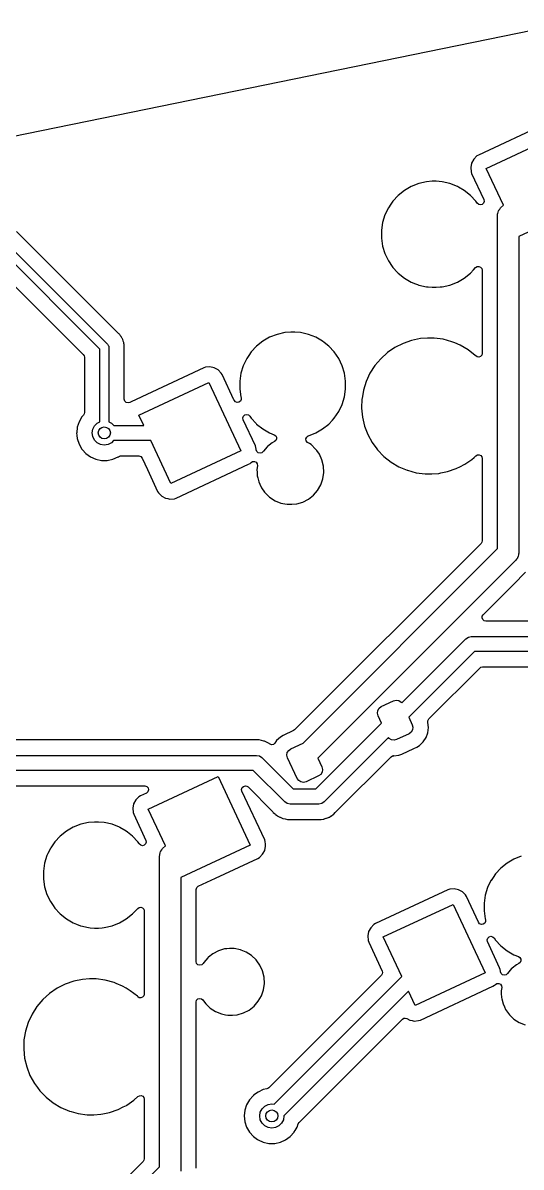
# Model space of a CAD drawing. Extents: x 15 to 269, y -160 to -43.
# Drawn here: x 204.07 to 220.54, y -81.28 to -43.45 of the extents above; entities that cross this region are included whole.
import ezdxf

# ---------------------------------------------------------------- set-up
doc = ezdxf.new("R2010")
doc.units = 0
doc.layers.add('BLACK', color=7, linetype='CONTINUOUS')

msp = doc.modelspace()

# ---------------------------------------------------------------- linework, layer by layer
at = {"layer": 'BLACK', "linetype": 'CONTINUOUS'}
for p, q in [((202.914, -47.3775), (222.1, -43.4547)), ((221.524, -46.7047), (219.125, -47.8235)), ((219.384, -48.2638), (221.695, -47.1861)), ((218.97, -47.9592), (218.901, -48.0881)), ((219.073, -47.855), (218.97, -47.9592)), ((219.125, -47.8235), (219.073, -47.855)), ((218.901, -48.0881), (218.871, -48.2312)), ((218.871, -48.2312), (218.883, -48.3769)), ((218.883, -48.3769), (218.902, -48.4346)), ((219.951, -49.4797), (219.384, -48.2638)), ((217.152, -48.7652), (216.907, -48.8611)), ((217.407, -48.7068), (217.152, -48.7652)), ((217.603, -48.6921), (217.407, -48.7068)), ((217.734, -48.6921), (217.603, -48.6921)), ((217.603, -48.6921), (217.603, -48.6921)), ((217.931, -48.7068), (217.734, -48.6921)), ((217.734, -48.6921), (217.734, -48.6921)), ((218.186, -48.7652), (217.931, -48.7068)), ((218.431, -48.8611), (218.186, -48.7652)), ((218.902, -48.4346), (219.304, -49.2962)), ((216.475, -49.1558), (216.297, -49.3481)), ((216.68, -48.9922), (216.475, -49.1558)), ((216.907, -48.8611), (216.68, -48.9922)), ((218.472, -48.8851), (218.431, -48.8611)), ((218.431, -48.8611), (218.431, -48.8611)), ((218.431, -48.8611), (218.431, -48.8611)), ((218.658, -48.9922), (218.472, -48.8851)), ((218.863, -49.1558), (218.658, -48.9922)), ((218.658, -48.9922), (218.658, -48.9922)), ((219.041, -49.3481), (218.863, -49.1558)), ((218.863, -49.1558), (218.863, -49.1558)), ((218.863, -49.1558), (218.863, -49.1558)), ((216.23, -49.4462), (216.149, -49.5649)), ((216.297, -49.3481), (216.23, -49.4462)), ((219.089, -49.4185), (219.041, -49.3481)), ((219.135, -49.4588), (219.089, -49.4185)), ((219.194, -49.4726), (219.135, -49.4588)), ((219.253, -49.4564), (219.194, -49.4726)), ((219.297, -49.4141), (219.253, -49.4564)), ((219.316, -49.3561), (219.297, -49.4141)), ((219.304, -49.2962), (219.316, -49.3561)), ((219.861, -49.5697), (219.951, -49.4797)), ((222.751, -49.4519), (220.458, -50.5212)), ((216.035, -49.8013), (215.958, -50.052)), ((216.149, -49.5649), (216.035, -49.8013)), ((219.758, -49.8172), (219.761, -49.7812)), ((219.758, -60.8356), (219.758, -49.8172)), ((219.761, -49.7739), (219.762, -49.7698)), ((219.761, -49.7812), (219.761, -49.7739)), ((219.762, -49.7698), (219.763, -49.7596)), ((219.763, -49.7596), (219.779, -49.7119)), ((219.779, -49.7119), (219.794, -49.6635)), ((219.794, -49.6635), (219.798, -49.6576)), ((219.798, -49.6576), (219.8, -49.6507)), ((219.8, -49.6507), (219.831, -49.6108)), ((219.831, -49.6108), (219.861, -49.5697)), ((215.958, -50.052), (215.918, -50.3114)), ((203.436, -50.6487), (206.866, -54.0784)), ((207.2, -53.6927), (203.857, -50.3502)), ((215.918, -50.3114), (215.918, -50.5738)), ((215.918, -50.5738), (215.958, -50.8332)), ((220.458, -50.5212), (220.458, -60.9805)), ((206.61, -54.2465), (203.268, -50.9047)), ((215.958, -50.8332), (216.035, -51.084)), ((216.035, -51.084), (216.149, -51.3203)), ((216.149, -51.3203), (216.279, -51.5118)), ((216.279, -51.5118), (216.297, -51.5371)), ((216.297, -51.5371), (216.453, -51.7056)), ((216.453, -51.7056), (216.475, -51.7294)), ((216.475, -51.7294), (216.68, -51.893)), ((218.658, -51.893), (218.863, -51.7294)), ((218.863, -51.7294), (218.968, -51.6167)), ((218.968, -51.6167), (219.035, -51.5442)), ((219.035, -51.5442), (219.084, -51.5118)), ((219.084, -51.5118), (219.142, -51.5057)), ((219.142, -51.5057), (219.197, -51.5272)), ((219.197, -51.5272), (219.236, -51.5714)), ((219.236, -51.5714), (219.25, -51.6286)), ((219.25, -51.6286), (219.25, -54.3799)), ((203.78, -52.1361), (206.065, -54.4209)), ((216.68, -51.893), (216.907, -52.0242)), ((216.907, -52.0242), (217.047, -52.0789)), ((217.047, -52.0789), (217.112, -52.1045)), ((217.112, -52.1045), (217.152, -52.12)), ((217.152, -52.12), (217.407, -52.1784)), ((217.407, -52.1784), (217.463, -52.1826)), ((217.463, -52.1826), (217.603, -52.1931)), ((217.603, -52.1931), (217.603, -52.1931)), ((217.603, -52.1931), (217.734, -52.1931)), ((217.734, -52.1931), (217.857, -52.1839)), ((217.734, -52.1931), (217.734, -52.1931)), ((217.857, -52.1839), (217.931, -52.1784)), ((217.931, -52.1784), (218.186, -52.12)), ((218.186, -52.12), (218.431, -52.0242)), ((218.431, -52.0242), (218.658, -51.893)), ((207.208, -53.7006), (207.2, -53.6927)), ((207.244, -53.7301), (207.208, -53.7006)), ((212.726, -53.6925), (212.47, -53.7509)), ((212.922, -53.6778), (212.726, -53.6925)), ((213.053, -53.6778), (212.922, -53.6778)), ((212.922, -53.6778), (212.922, -53.6778)), ((213.249, -53.6925), (213.053, -53.6778)), ((213.053, -53.6778), (213.053, -53.6778)), ((213.505, -53.7509), (213.249, -53.6925)), ((206.866, -54.0784), (206.876, -54.0955)), ((207.257, -53.7475), (207.244, -53.7301)), ((207.269, -53.7623), (207.257, -53.7475)), ((207.284, -53.7776), (207.269, -53.7623)), ((207.308, -53.8175), (207.284, -53.7776)), ((207.314, -53.8272), (207.308, -53.8175)), ((207.342, -53.8647), (207.314, -53.8272)), ((207.35, -53.8848), (207.342, -53.8647)), ((207.358, -53.9022), (207.35, -53.8848)), ((207.369, -53.9208), (207.358, -53.9022)), ((207.382, -53.9653), (207.369, -53.9208)), ((207.369, -53.9208), (207.369, -53.9208)), ((207.369, -53.9208), (207.369, -53.9208)), ((207.386, -53.9763), (207.382, -53.9653)), ((207.403, -54.0194), (207.386, -53.9763)), ((207.406, -54.0408), (207.403, -54.0194)), ((207.41, -54.0598), (207.406, -54.0408)), ((207.416, -54.0806), (207.41, -54.0598)), ((207.417, -54.1268), (207.416, -54.0806)), ((211.998, -53.9779), (211.793, -54.1415)), ((212.226, -53.8467), (211.998, -53.9779)), ((212.47, -53.7509), (212.226, -53.8467)), ((213.749, -53.8467), (213.505, -53.7509)), ((213.976, -53.9779), (213.749, -53.8467)), ((214.024, -54.0158), (213.976, -53.9779)), ((214.181, -54.1415), (214.024, -54.0158)), ((216.636, -54.0492), (216.367, -54.1847)), ((216.92, -53.9506), (216.636, -54.0492)), ((217.214, -53.8908), (216.92, -53.9506)), ((217.439, -53.8757), (217.214, -53.8908)), ((217.664, -53.8757), (217.439, -53.8757)), ((217.439, -53.8757), (217.439, -53.8757)), ((217.962, -53.9158), (217.664, -53.8757)), ((218.252, -53.9952), (217.962, -53.9158)), ((217.962, -53.9158), (217.962, -53.9158)), ((217.962, -53.9158), (217.962, -53.9158)), ((218.347, -54.0357), (218.252, -53.9952)), ((218.528, -54.1125), (218.347, -54.0357)), ((206.065, -54.4209), (206.092, -54.4611)), ((206.092, -54.4611), (206.101, -54.5085)), ((206.61, -56.643), (206.61, -54.2465)), ((206.876, -54.0955), (206.89, -54.1094)), ((206.89, -54.1094), (206.895, -54.1285)), ((206.895, -54.1285), (206.905, -54.1456)), ((206.905, -54.1456), (206.905, -54.1653)), ((206.905, -54.1653), (206.91, -54.1844)), ((206.91, -54.1844), (206.91, -56.643)), ((207.418, -54.1385), (207.417, -54.1268)), ((207.418, -54.143), (207.418, -54.1385)), ((207.418, -54.1721), (207.418, -54.143)), ((207.419, -54.176), (207.418, -54.1721)), ((207.418, -54.2708), (207.421, -54.2494)), ((207.418, -55.8963), (207.418, -54.2708)), ((207.421, -54.2421), (207.419, -54.176)), ((207.421, -54.2494), (207.421, -54.2421)), ((211.534, -54.4518), (211.471, -54.545)), ((211.615, -54.3338), (211.534, -54.4518)), ((211.793, -54.1415), (211.615, -54.3338)), ((214.36, -54.3338), (214.181, -54.1415)), ((214.181, -54.1415), (214.181, -54.1415)), ((214.181, -54.1415), (214.181, -54.1415)), ((214.508, -54.5506), (214.36, -54.3338)), ((214.36, -54.3338), (214.36, -54.3338)), ((214.36, -54.3338), (214.36, -54.3338)), ((216.12, -54.3548), (215.897, -54.5563)), ((216.367, -54.1847), (216.12, -54.3548)), ((218.658, -54.189), (218.528, -54.1125)), ((218.787, -54.2656), (218.658, -54.189)), ((219.023, -54.4518), (218.787, -54.2656)), ((219.037, -54.4661), (219.023, -54.4518)), ((219.023, -54.4518), (219.023, -54.4518)), ((219.023, -54.4518), (219.023, -54.4518)), ((219.086, -54.4973), (219.037, -54.4661)), ((219.236, -54.4366), (219.198, -54.4807)), ((219.25, -54.3799), (219.236, -54.4366)), ((206.101, -54.5085), (206.101, -56.336)), ((210.103, -54.8403), (210.045, -54.86)), ((210.249, -54.8287), (210.103, -54.8403)), ((210.392, -54.8586), (210.249, -54.8287)), ((211.353, -54.787), (211.276, -55.0377)), ((211.467, -54.5506), (211.353, -54.787)), ((211.471, -54.545), (211.467, -54.5506)), ((214.621, -54.787), (214.508, -54.5506)), ((214.699, -55.0377), (214.621, -54.787)), ((215.703, -54.7858), (215.541, -55.0391)), ((215.897, -54.5563), (215.703, -54.7858)), ((219.144, -54.5026), (219.086, -54.4973)), ((219.198, -54.4807), (219.144, -54.5026)), ((210.045, -54.86), (207.646, -55.9787)), ((210.521, -54.9277), (210.392, -54.8586)), ((210.392, -54.8586), (210.392, -54.8586)), ((210.392, -54.8586), (210.392, -54.8586)), ((210.625, -55.0303), (210.521, -54.9277)), ((210.656, -55.0824), (210.625, -55.0303)), ((211.045, -55.9159), (210.656, -55.0824)), ((211.276, -55.0377), (211.237, -55.2971)), ((214.738, -55.2971), (214.699, -55.0377)), ((215.541, -55.0391), (215.415, -55.3117)), ((207.905, -56.419), (210.216, -55.3414)), ((210.216, -55.3414), (211.272, -57.6071)), ((211.237, -55.2971), (211.237, -55.5595)), ((211.237, -55.5595), (211.276, -55.8189)), ((214.699, -55.8189), (214.738, -55.5595)), ((214.738, -55.5595), (214.738, -55.2971)), ((215.326, -55.5987), (215.28, -55.8698)), ((215.415, -55.3117), (215.326, -55.5987)), ((207.435, -55.9589), (207.418, -55.8963)), ((207.482, -56.0043), (207.435, -55.9589)), ((207.646, -55.9787), (207.607, -56.0025)), ((211.053, -55.9325), (211.045, -55.9159)), ((211.092, -55.98), (211.053, -55.9325)), ((211.149, -56.003), (211.092, -55.98)), ((211.26, -55.9602), (211.21, -55.9958)), ((211.287, -55.9049), (211.26, -55.9602)), ((211.276, -55.8189), (211.284, -55.8436)), ((211.284, -55.8436), (211.287, -55.9049)), ((214.621, -56.0696), (214.699, -55.8189)), ((215.276, -55.895), (215.266, -56.1772)), ((215.28, -55.8698), (215.276, -55.895)), ((206.101, -56.336), (206.093, -56.3804)), ((207.544, -56.0203), (207.482, -56.0043)), ((207.607, -56.0025), (207.544, -56.0203)), ((211.21, -55.9958), (211.149, -56.003)), ((214.36, -56.5228), (214.508, -56.306)), ((214.508, -56.306), (214.621, -56.0696)), ((215.266, -56.1772), (215.266, -56.1953)), ((215.266, -56.1953), (215.296, -56.4943)), ((205.925, -56.6384), (205.866, -56.8201)), ((206.021, -56.4731), (205.925, -56.6384)), ((206.07, -56.419), (206.021, -56.4731)), ((206.093, -56.3804), (206.07, -56.419)), ((206.436, -56.7749), (206.525, -56.6864)), ((206.525, -56.6864), (206.61, -56.643)), ((206.91, -56.643), (206.995, -56.6864)), ((206.995, -56.6864), (207.072, -56.7631)), ((208.065, -56.7631), (207.905, -56.419)), ((211.341, -56.5148), (211.359, -56.4568)), ((211.352, -56.5747), (211.341, -56.5148)), ((211.754, -57.4363), (211.352, -56.5747)), ((211.359, -56.4568), (211.403, -56.4145)), ((211.403, -56.4145), (211.462, -56.3983)), ((211.462, -56.3983), (211.521, -56.4121)), ((211.521, -56.4121), (211.567, -56.4524)), ((211.567, -56.4524), (211.615, -56.5228)), ((211.615, -56.5228), (211.781, -56.7013)), ((211.781, -56.7013), (211.793, -56.7151)), ((211.793, -56.7151), (211.998, -56.8787)), ((213.976, -56.8787), (214.181, -56.7151)), ((214.181, -56.7151), (214.299, -56.5879)), ((214.299, -56.5879), (214.36, -56.5228)), ((214.36, -56.5228), (214.36, -56.5228)), ((214.36, -56.5228), (214.36, -56.5228)), ((215.296, -56.4943), (215.365, -56.7866)), ((205.847, -57.0098), (205.846, -57.01)), ((205.846, -57.01), (205.856, -57.0999)), ((205.866, -56.8201), (205.847, -57.0098)), ((205.856, -57.0999), (205.866, -57.1999)), ((206.36, -57.01), (206.38, -56.8864)), ((206.38, -57.1336), (206.36, -57.01)), ((206.38, -56.8864), (206.436, -56.7749)), ((207.072, -56.7631), (208.065, -56.7631)), ((211.998, -56.8787), (212.226, -57.0098)), ((212.226, -57.0098), (212.379, -57.07)), ((212.379, -57.07), (212.425, -57.1019)), ((212.425, -57.1019), (212.453, -57.1511)), ((213.45, -57.1466), (213.504, -57.106)), ((213.504, -57.106), (213.505, -57.1057)), ((213.505, -57.1057), (213.749, -57.0098)), ((213.505, -57.1057), (213.505, -57.1057)), ((213.749, -57.0098), (213.976, -56.8787)), ((215.365, -56.7866), (215.473, -57.067)), ((215.473, -57.067), (215.618, -57.3305)), ((205.866, -57.1999), (205.925, -57.3816)), ((205.925, -57.3816), (206.021, -57.5469)), ((206.436, -57.2451), (206.38, -57.1336)), ((206.525, -57.3336), (206.436, -57.2451)), ((206.636, -57.3904), (206.525, -57.3336)), ((206.76, -57.41), (206.636, -57.3904)), ((206.884, -57.3904), (206.76, -57.41)), ((206.995, -57.3336), (206.884, -57.3904)), ((207.066, -57.2631), (206.995, -57.3336)), ((208.298, -57.2631), (207.066, -57.2631)), ((208.961, -58.6848), (208.298, -57.2631)), ((211.774, -57.494), (211.754, -57.4363)), ((211.778, -57.5438), (211.774, -57.494)), ((212.146, -57.4663), (212.021, -57.6111)), ((212.16, -57.4555), (212.146, -57.4663)), ((212.312, -57.3363), (212.16, -57.4555)), ((212.39, -57.2956), (212.312, -57.3363)), ((212.433, -57.2591), (212.39, -57.2956)), ((212.456, -57.2074), (212.433, -57.2591)), ((212.453, -57.1511), (212.456, -57.2074)), ((213.426, -57.2092), (213.45, -57.1466)), ((213.438, -57.2754), (213.426, -57.2092)), ((213.482, -57.3257), (213.438, -57.2754)), ((213.541, -57.3637), (213.482, -57.3257)), ((213.594, -57.3973), (213.541, -57.3637)), ((213.746, -57.5425), (213.594, -57.3973)), ((215.618, -57.3305), (215.771, -57.5383)), ((206.021, -57.5469), (206.039, -57.5671)), ((206.039, -57.5671), (206.149, -57.6889)), ((206.149, -57.6889), (206.302, -57.8005)), ((206.302, -57.8005), (206.303, -57.8011)), ((206.303, -57.8011), (206.478, -57.8788)), ((207.042, -57.8788), (207.217, -57.8011)), ((207.217, -57.8011), (207.218, -57.8005)), ((207.218, -57.8005), (207.225, -57.7953)), ((207.225, -57.7953), (207.259, -57.7777)), ((207.259, -57.7777), (207.298, -57.7716)), ((207.298, -57.7716), (207.896, -57.7716)), ((207.896, -57.7716), (207.962, -57.791)), ((207.962, -57.791), (208.008, -57.8432)), ((208.008, -57.8432), (208.185, -58.2235)), ((211.272, -57.6071), (208.961, -58.6848)), ((211.78, -57.5695), (211.778, -57.5438)), ((211.8, -57.6283), (211.78, -57.5695)), ((211.846, -57.6698), (211.8, -57.6283)), ((211.907, -57.6836), (211.846, -57.6698)), ((211.967, -57.666), (211.907, -57.6836)), ((211.999, -57.633), (211.967, -57.666)), ((212.001, -57.6342), (211.999, -57.633)), ((212.021, -57.6111), (212.001, -57.6342)), ((213.784, -57.5964), (213.746, -57.5425)), ((213.868, -57.7138), (213.784, -57.5964)), ((213.955, -57.9052), (213.868, -57.7138)), ((213.868, -57.7138), (213.868, -57.7138)), ((213.868, -57.7138), (213.868, -57.7138)), ((215.771, -57.5383), (215.796, -57.5724)), ((215.796, -57.5724), (216.005, -57.7884)), ((216.005, -57.7884), (216.241, -57.9746)), ((218.908, -57.8855), (218.982, -57.8182)), ((218.982, -57.8182), (219.042, -57.7637)), ((219.042, -57.7637), (219.092, -57.7363)), ((219.092, -57.7363), (219.149, -57.7339)), ((219.149, -57.7339), (219.201, -57.7569)), ((219.201, -57.7569), (219.237, -57.8005)), ((219.237, -57.8005), (219.25, -57.8557)), ((219.25, -57.8557), (219.25, -60.5736)), ((206.478, -57.8788), (206.665, -57.9185)), ((206.665, -57.9185), (206.665, -57.9185)), ((206.665, -57.9185), (206.855, -57.9185)), ((206.855, -57.9185), (207.042, -57.8788)), ((206.855, -57.9185), (206.855, -57.9185)), ((207.042, -57.8788), (207.042, -57.8788)), ((207.042, -57.8788), (207.042, -57.8788)), ((208.185, -58.2235), (208.521, -58.9438)), ((209.132, -59.1662), (211.531, -58.0474)), ((211.531, -58.0474), (211.584, -58.0159)), ((211.584, -58.0159), (211.611, -57.9881)), ((211.611, -57.9881), (211.664, -57.9564)), ((211.664, -57.9564), (211.725, -57.9538)), ((211.725, -57.9538), (211.78, -57.9811)), ((211.78, -57.9811), (211.815, -58.0316)), ((211.822, -58.0928), (211.805, -58.2144)), ((211.805, -58.2144), (211.805, -58.2144)), ((211.805, -58.2144), (211.81, -58.3197)), ((211.815, -58.0316), (211.822, -58.0928)), ((214.005, -58.1096), (213.955, -57.9052)), ((214.015, -58.3197), (214.005, -58.1096)), ((216.241, -57.9746), (216.499, -58.1278)), ((216.499, -58.1278), (216.776, -58.2451)), ((216.776, -58.2451), (216.776, -58.2451)), ((216.776, -58.2451), (216.776, -58.2451)), ((216.776, -58.2451), (216.781, -58.2465)), ((216.781, -58.2465), (217.066, -58.3245)), ((218.108, -58.2896), (218.392, -58.1911)), ((218.392, -58.1911), (218.532, -58.1205)), ((218.532, -58.1205), (218.66, -58.0555)), ((218.66, -58.0555), (218.682, -58.0408)), ((218.682, -58.0408), (218.908, -57.8855)), ((211.81, -58.3197), (211.815, -58.4245)), ((211.815, -58.4245), (211.83, -58.4894)), ((211.83, -58.4894), (211.864, -58.6289)), ((211.864, -58.6289), (211.899, -58.7056)), ((213.916, -58.7266), (213.985, -58.5279)), ((213.985, -58.5279), (214.015, -58.3197)), ((217.066, -58.3245), (217.364, -58.3645)), ((217.364, -58.3645), (217.589, -58.3645)), ((217.589, -58.3645), (217.814, -58.3495)), ((217.589, -58.3645), (217.589, -58.3645)), ((217.814, -58.3495), (217.887, -58.3345)), ((217.887, -58.3345), (218.108, -58.2896)), ((208.521, -58.9438), (208.553, -58.9959)), ((208.553, -58.9959), (208.657, -59.0985)), ((211.899, -58.7056), (211.952, -58.8202)), ((211.952, -58.8202), (212.056, -58.9662)), ((212.056, -58.9662), (212.074, -58.9916)), ((212.074, -58.9916), (212.226, -59.1367)), ((213.673, -59.0678), (213.811, -58.9088)), ((213.811, -58.9088), (213.916, -58.7266)), ((208.657, -59.0985), (208.786, -59.1676)), ((208.786, -59.1676), (208.857, -59.1825)), ((208.857, -59.1825), (208.929, -59.1975)), ((208.929, -59.1975), (209.075, -59.1859)), ((208.929, -59.1975), (208.929, -59.1975)), ((208.929, -59.1975), (208.929, -59.1975)), ((209.075, -59.1859), (209.132, -59.1662)), ((212.226, -59.1367), (212.226, -59.1367)), ((212.226, -59.1367), (212.226, -59.1367)), ((212.226, -59.1367), (212.403, -59.2504)), ((212.403, -59.2504), (212.403, -59.2504)), ((212.403, -59.2504), (212.598, -59.3286)), ((212.598, -59.3286), (212.727, -59.3534)), ((212.727, -59.3534), (212.805, -59.3684)), ((212.805, -59.3684), (212.805, -59.3684)), ((212.805, -59.3684), (212.962, -59.3684)), ((212.962, -59.3684), (213.119, -59.3534)), ((212.962, -59.3684), (212.962, -59.3684)), ((213.119, -59.3534), (213.321, -59.2942)), ((213.321, -59.2942), (213.508, -59.1978)), ((213.508, -59.1978), (213.673, -59.0678)), ((219.213, -60.6613), (213.048, -66.8266)), ((213.329, -67.265), (219.758, -60.8356)), ((219.24, -60.621), (219.213, -60.6613)), ((219.25, -60.5736), (219.24, -60.621)), ((220.356, -61.228), (213.817, -67.7667)), ((220.385, -61.187), (220.356, -61.228)), ((220.416, -61.1471), (220.385, -61.187)), ((220.418, -61.1402), (220.416, -61.1471)), ((220.423, -61.1343), (220.418, -61.1402)), ((220.437, -61.0859), (220.423, -61.1343)), ((220.453, -61.0382), (220.437, -61.0859)), ((220.454, -61.028), (220.453, -61.0382)), ((220.455, -61.0238), (220.454, -61.028)), ((220.458, -60.9805), (220.455, -61.0166)), ((220.455, -61.0166), (220.455, -61.0238)), ((220.283, -62.02), (220.687, -61.6158)), ((219.604, -62.6989), (220.283, -62.02)), ((219.283, -63.0197), (219.604, -62.6989)), ((219.248, -63.1267), (219.253, -63.069)), ((219.271, -63.1802), (219.248, -63.1267)), ((219.253, -63.069), (219.283, -63.0197)), ((219.315, -63.2178), (219.271, -63.1802)), ((219.371, -63.2313), (219.315, -63.2178)), ((230.467, -63.2313), (219.371, -63.2313)), ((216.593, -65.9349), (218.714, -63.8131)), ((218.714, -63.8131), (218.796, -63.7589)), ((218.714, -63.8131), (218.714, -63.8131)), ((218.796, -63.7589), (218.891, -63.7398)), ((218.891, -63.7398), (230.48, -63.7398)), ((218.995, -64.2398), (216.825, -66.4094)), ((230.376, -64.2398), (218.995, -64.2398)), ((217.489, -66.465), (219.169, -64.7847)), ((219.169, -64.7847), (219.209, -64.7578)), ((219.209, -64.7578), (219.257, -64.7483)), ((219.257, -64.7483), (227.346, -64.7483)), ((215.787, -66.272), (215.8, -66.1852)), ((215.8, -66.1852), (215.846, -66.1102)), ((215.846, -66.1102), (215.917, -66.0583)), ((215.917, -66.0583), (216.324, -65.8681)), ((216.324, -65.8681), (216.41, -65.8472)), ((216.41, -65.8472), (216.497, -65.8606)), ((216.497, -65.8606), (216.572, -65.9061)), ((216.572, -65.9061), (216.593, -65.9349)), ((215.808, -66.3573), (215.787, -66.272)), ((215.923, -66.6044), (215.808, -66.3573)), ((216.825, -66.4094), (216.94, -66.6566)), ((217.454, -66.5679), (217.458, -66.5674)), ((217.455, -66.5814), (217.454, -66.5679)), ((217.456, -66.525), (217.489, -66.465)), ((217.458, -66.5674), (217.456, -66.525)), ((213.013, -66.8513), (212.667, -67.0127)), ((213.048, -66.8266), (213.013, -66.8513)), ((213.748, -68.78), (215.923, -66.6044)), ((216.902, -66.9037), (216.832, -66.9556)), ((216.948, -66.8287), (216.902, -66.9037)), ((216.94, -66.6566), (216.961, -66.7419)), ((216.961, -66.7419), (216.948, -66.8287)), ((217.396, -67.0832), (217.455, -66.922)), ((217.475, -66.7517), (217.455, -66.5814)), ((217.455, -66.5814), (217.455, -66.5814)), ((217.455, -66.922), (217.475, -66.7517)), ((211.777, -67.1614), (198.924, -67.1614)), ((211.781, -67.1613), (211.777, -67.1614)), ((211.856, -67.1591), (211.781, -67.1613)), ((211.858, -67.1591), (211.856, -67.1591)), ((211.877, -67.1611), (211.858, -67.1591)), ((211.952, -67.1789), (211.877, -67.1611)), ((211.956, -67.1797), (211.952, -67.1789)), ((212.031, -67.1952), (211.956, -67.1797)), ((212.05, -67.2018), (212.031, -67.1952)), ((212.119, -67.2363), (212.05, -67.2018)), ((212.122, -67.2379), (212.119, -67.2363)), ((212.192, -67.2704), (212.122, -67.2379)), ((212.209, -67.2811), (212.192, -67.2704)), ((212.21, -67.2819), (212.209, -67.2811)), ((212.219, -67.2897), (212.21, -67.2819)), ((212.21, -67.2819), (212.21, -67.2819)), ((212.282, -67.3175), (212.219, -67.2897)), ((212.35, -67.3076), (212.282, -67.3175)), ((212.402, -67.2628), (212.35, -67.3076)), ((212.455, -67.1821), (212.402, -67.2628)), ((212.58, -67.0644), (212.455, -67.1821)), ((212.667, -67.0127), (212.58, -67.0644)), ((212.926, -67.4529), (213.329, -67.265)), ((216.156, -67.079), (214.028, -69.2068)), ((216.177, -67.1078), (216.156, -67.079)), ((216.252, -67.1533), (216.177, -67.1078)), ((216.339, -67.1667), (216.252, -67.1533)), ((216.424, -67.1458), (216.339, -67.1667)), ((216.832, -66.9556), (216.424, -67.1458)), ((217.178, -67.3441), (217.302, -67.2264)), ((217.302, -67.2264), (217.396, -67.0832)), ((198.86, -67.6699), (211.79, -67.6699)), ((211.79, -67.6699), (211.886, -67.6889)), ((211.886, -67.6889), (211.967, -67.7431)), ((212.796, -67.6666), (212.809, -67.5799)), ((212.817, -67.7519), (212.796, -67.6666)), ((212.809, -67.5799), (212.855, -67.5048)), ((212.855, -67.5048), (212.926, -67.4529)), ((216.237, -67.7171), (216.284, -67.6876)), ((216.284, -67.6876), (216.315, -67.6842)), ((216.314, -67.6821), (216.329, -67.6804)), ((216.315, -67.6842), (216.314, -67.6821)), ((216.329, -67.6804), (216.499, -67.6605)), ((216.329, -67.6804), (216.329, -67.6804)), ((216.499, -67.6605), (216.594, -67.6273)), ((216.594, -67.6273), (216.997, -67.4394)), ((216.997, -67.4394), (217.091, -67.3958)), ((217.091, -67.3958), (217.093, -67.3944)), ((217.093, -67.3944), (217.178, -67.3441)), ((211.967, -67.7431), (213.004, -68.78)), ((213.134, -68.4316), (212.817, -67.7519)), ((213.817, -67.7667), (213.95, -68.0513)), ((213.95, -68.0513), (213.971, -68.1365)), ((214.396, -69.5573), (216.237, -67.7171)), ((211.686, -68.1699), (198.964, -68.1699)), ((208.213, -69.4476), (210.524, -68.3699)), ((210.524, -68.3699), (211.58, -70.6357)), ((212.723, -69.2068), (211.686, -68.1699)), ((213.186, -68.5024), (213.134, -68.4316)), ((213.841, -68.3503), (213.433, -68.5405)), ((213.912, -68.2984), (213.841, -68.3503)), ((213.957, -68.2233), (213.912, -68.2984)), ((213.971, -68.1365), (213.957, -68.2233)), ((199.226, -68.6784), (208.1, -68.6784)), ((208.1, -68.6784), (208.164, -68.6961)), ((208.164, -68.6961), (208.209, -68.7442)), ((208.224, -68.8089), (208.203, -68.8717)), ((208.209, -68.7442), (208.224, -68.8089)), ((211.3, -68.7943), (211.319, -68.7358)), ((211.311, -68.8548), (211.3, -68.7943)), ((211.319, -68.7358), (211.364, -68.6937)), ((211.364, -68.6937), (211.423, -68.6784)), ((211.423, -68.6784), (211.424, -68.6784)), ((211.424, -68.6784), (211.472, -68.6878)), ((211.472, -68.6878), (211.512, -68.7147)), ((211.512, -68.7147), (212.318, -69.5209)), ((213.004, -68.78), (213.748, -68.78)), ((213.261, -68.548), (213.186, -68.5024)), ((213.348, -68.5613), (213.261, -68.548)), ((213.433, -68.5405), (213.348, -68.5613)), ((207.799, -69.143), (207.73, -69.2719)), ((207.902, -69.0388), (207.799, -69.143)), ((207.954, -69.0073), (207.902, -69.0388)), ((208.056, -68.9594), (207.954, -69.0073)), ((208.152, -68.9148), (208.056, -68.9594)), ((208.203, -68.8717), (208.152, -68.9148)), ((212.062, -70.4648), (211.311, -68.8548)), ((212.804, -69.261), (212.723, -69.2068)), ((212.723, -69.2068), (212.723, -69.2068)), ((214.028, -69.2068), (213.947, -69.261)), ((207.73, -69.2719), (207.7, -69.415)), ((207.7, -69.415), (207.712, -69.5608)), ((207.712, -69.5608), (207.731, -69.6184)), ((208.78, -70.6635), (208.213, -69.4476)), ((212.318, -69.5209), (212.33, -69.5345)), ((212.33, -69.5345), (212.332, -69.5379)), ((212.332, -69.5379), (212.345, -69.5541)), ((212.345, -69.5541), (212.383, -69.5863)), ((212.383, -69.5863), (212.391, -69.5936)), ((212.391, -69.5936), (212.395, -69.5976)), ((212.395, -69.5976), (212.419, -69.617)), ((212.9, -69.28), (212.804, -69.261)), ((213.851, -69.28), (212.9, -69.28)), ((213.947, -69.261), (213.851, -69.28)), ((214.342, -69.615), (214.394, -69.5598)), ((214.394, -69.5598), (214.396, -69.5573)), ((205.981, -69.949), (205.736, -70.0449)), ((206.236, -69.8906), (205.981, -69.949)), ((206.432, -69.8759), (206.236, -69.8906)), ((206.563, -69.8759), (206.432, -69.8759)), ((206.432, -69.8759), (206.432, -69.8759)), ((206.76, -69.8906), (206.563, -69.8759)), ((206.563, -69.8759), (206.563, -69.8759)), ((207.015, -69.949), (206.76, -69.8906)), ((207.26, -70.0449), (207.015, -69.949)), ((207.731, -69.6184), (208.133, -70.48)), ((212.419, -69.617), (212.422, -69.6193)), ((212.422, -69.6193), (212.48, -69.668)), ((212.48, -69.668), (212.48, -69.668)), ((212.48, -69.668), (212.481, -69.6688)), ((212.481, -69.6688), (212.498, -69.6795)), ((212.498, -69.6795), (212.499, -69.68)), ((212.499, -69.68), (212.499, -69.68)), ((212.499, -69.68), (212.561, -69.709)), ((212.561, -69.709), (212.568, -69.712)), ((212.568, -69.712), (212.571, -69.7136)), ((212.571, -69.7136), (212.64, -69.7481)), ((212.64, -69.7481), (212.659, -69.7547)), ((212.659, -69.7547), (212.66, -69.7549)), ((212.66, -69.7549), (212.66, -69.7549)), ((212.66, -69.7549), (212.734, -69.7702)), ((212.734, -69.7702), (212.738, -69.771)), ((212.738, -69.771), (212.811, -69.7885)), ((212.811, -69.7885), (212.811, -69.7885)), ((212.811, -69.7885), (212.812, -69.7888)), ((212.812, -69.7888), (212.832, -69.7908)), ((212.832, -69.7908), (212.833, -69.7908)), ((212.833, -69.7908), (212.908, -69.7886)), ((212.833, -69.7908), (212.833, -69.7908)), ((212.908, -69.7886), (212.909, -69.7886)), ((212.909, -69.7886), (212.913, -69.7885)), ((212.913, -69.7885), (213.787, -69.7885)), ((213.787, -69.7885), (213.805, -69.7898)), ((213.805, -69.7898), (213.808, -69.7903)), ((213.808, -69.7903), (213.829, -69.7933)), ((213.829, -69.7933), (213.879, -69.789)), ((213.879, -69.789), (213.89, -69.7885)), ((213.89, -69.7885), (213.895, -69.7885)), ((213.895, -69.7885), (213.926, -69.7849)), ((213.895, -69.7885), (213.895, -69.7885)), ((213.926, -69.7849), (213.93, -69.7845)), ((213.93, -69.7845), (214.006, -69.7779)), ((214.006, -69.7779), (214.007, -69.7778)), ((214.006, -69.7779), (214.006, -69.7779)), ((214.007, -69.7778), (214.026, -69.7735)), ((214.026, -69.7735), (214.027, -69.7731)), ((214.027, -69.7731), (214.098, -69.7471)), ((214.027, -69.7731), (214.027, -69.7731)), ((214.098, -69.7471), (214.102, -69.746)), ((214.102, -69.746), (214.174, -69.7221)), ((214.174, -69.7221), (214.175, -69.7217)), ((214.174, -69.7221), (214.174, -69.7221)), ((214.175, -69.7217), (214.193, -69.7131)), ((214.193, -69.7131), (214.199, -69.709)), ((214.199, -69.709), (214.257, -69.6708)), ((214.257, -69.6708), (214.26, -69.6688)), ((214.26, -69.6688), (214.268, -69.6642)), ((214.268, -69.6642), (214.325, -69.629)), ((214.325, -69.629), (214.326, -69.6284)), ((214.325, -69.629), (214.325, -69.629)), ((214.326, -69.6284), (214.341, -69.6159)), ((214.341, -69.6159), (214.342, -69.615)), ((214.342, -69.615), (214.342, -69.615)), ((205.304, -70.3396), (205.126, -70.532)), ((205.509, -70.1761), (205.304, -70.3396)), ((205.736, -70.0449), (205.509, -70.1761)), ((207.271, -70.0515), (207.26, -70.0449)), ((207.26, -70.0449), (207.26, -70.0449)), ((207.26, -70.0449), (207.26, -70.0449)), ((207.487, -70.1761), (207.271, -70.0515)), ((207.528, -70.2086), (207.487, -70.1761)), ((207.692, -70.3396), (207.528, -70.2086)), ((207.87, -70.532), (207.692, -70.3396)), ((207.692, -70.3396), (207.692, -70.3396)), ((207.692, -70.3396), (207.692, -70.3396)), ((204.992, -70.7282), (204.978, -70.7487)), ((205.038, -70.66), (204.992, -70.7282)), ((205.126, -70.532), (205.038, -70.66)), ((207.908, -70.5865), (207.87, -70.532)), ((207.87, -70.532), (207.87, -70.532)), ((207.87, -70.532), (207.87, -70.532)), ((207.918, -70.6023), (207.908, -70.5865)), ((207.964, -70.6426), (207.918, -70.6023)), ((208.023, -70.6564), (207.964, -70.6426)), ((208.082, -70.6402), (208.023, -70.6564)), ((208.126, -70.598), (208.082, -70.6402)), ((208.145, -70.5399), (208.126, -70.598)), ((208.133, -70.48), (208.145, -70.5399)), ((208.689, -70.754), (208.78, -70.6635)), ((211.58, -70.6357), (209.287, -71.7052)), ((212.082, -70.5225), (212.062, -70.4648)), ((212.063, -70.8114), (212.093, -70.6683)), ((212.088, -70.6023), (212.082, -70.5225)), ((212.093, -70.6683), (212.088, -70.6023)), ((204.864, -70.9851), (204.787, -71.2358)), ((204.898, -70.9145), (204.864, -70.9851)), ((204.978, -70.7487), (204.898, -70.9145)), ((208.587, -71.0015), (208.59, -70.9654)), ((208.587, -81.2683), (208.587, -71.0015)), ((208.589, -70.9582), (208.591, -70.954)), ((208.59, -70.9654), (208.589, -70.9582)), ((208.591, -70.954), (208.592, -70.9439)), ((208.592, -70.9439), (208.608, -70.8962)), ((208.608, -70.8962), (208.622, -70.8478)), ((208.622, -70.8478), (208.627, -70.8418)), ((208.627, -70.8418), (208.629, -70.8349)), ((208.629, -70.8349), (208.66, -70.7951)), ((208.66, -70.7951), (208.689, -70.754)), ((210.438, -71.7294), (211.839, -71.076)), ((211.839, -71.076), (211.892, -71.0445)), ((211.892, -71.0445), (211.994, -70.9403)), ((211.994, -70.9403), (212.012, -70.9062)), ((212.012, -70.9062), (212.063, -70.8114)), ((220.301, -71.1005), (220.074, -71.2316)), ((220.545, -71.0046), (220.301, -71.1005)), ((204.787, -71.2358), (204.747, -71.4953)), ((219.869, -71.3952), (219.69, -71.5875)), ((220.074, -71.2316), (219.869, -71.3952)), ((204.747, -71.4953), (204.747, -71.7576)), ((204.747, -71.7576), (204.787, -72.0171)), ((209.287, -71.7052), (209.287, -81.4133)), ((209.867, -71.9958), (210.438, -71.7294)), ((219.542, -71.8043), (219.429, -72.0407)), ((219.544, -71.802), (219.542, -71.8043)), ((219.61, -71.7046), (219.544, -71.802)), ((219.69, -71.5875), (219.61, -71.7046)), ((204.787, -72.0171), (204.864, -72.2678)), ((209.795, -72.1082), (209.815, -72.0416)), ((209.795, -74.4862), (209.795, -72.1082)), ((209.815, -72.0416), (209.867, -71.9958)), ((218.12, -72.1137), (215.721, -73.2325)), ((218.178, -72.094), (218.12, -72.1137)), ((218.324, -72.0824), (218.178, -72.094)), ((218.467, -72.1124), (218.324, -72.0824)), ((218.596, -72.1814), (218.467, -72.1124)), ((218.467, -72.1124), (218.467, -72.1124)), ((218.467, -72.1124), (218.467, -72.1124)), ((218.7, -72.284), (218.596, -72.1814)), ((219.429, -72.0407), (219.351, -72.2914)), ((204.864, -72.2678), (204.978, -72.5041)), ((204.978, -72.5041), (205.068, -72.6364)), ((215.98, -73.6728), (218.291, -72.5951)), ((218.291, -72.5951), (219.348, -74.8609)), ((218.732, -72.3361), (218.7, -72.284)), ((219.128, -73.1859), (218.732, -72.3361)), ((219.351, -72.2914), (219.312, -72.5508)), ((219.312, -72.5508), (219.312, -72.8132)), ((205.068, -72.6364), (205.126, -72.7209)), ((205.126, -72.7209), (205.291, -72.8997)), ((205.291, -72.8997), (205.304, -72.9132)), ((205.304, -72.9132), (205.509, -73.0768)), ((207.487, -73.0768), (207.692, -72.9132)), ((207.692, -72.9132), (207.819, -72.7768)), ((207.819, -72.7768), (207.863, -72.7285)), ((207.863, -72.7285), (207.912, -72.6961)), ((207.912, -72.6961), (207.971, -72.69)), ((207.971, -72.69), (208.026, -72.7115)), ((208.026, -72.7115), (208.064, -72.7557)), ((208.064, -72.7557), (208.078, -72.8129)), ((208.078, -72.8129), (208.078, -75.5633)), ((219.312, -72.8132), (219.351, -73.0726)), ((205.509, -73.0768), (205.736, -73.208)), ((205.736, -73.208), (205.845, -73.2508)), ((205.845, -73.2508), (205.97, -73.2998)), ((205.97, -73.2998), (205.981, -73.3039)), ((205.981, -73.3039), (206.236, -73.3622)), ((206.236, -73.3622), (206.292, -73.3664)), ((206.292, -73.3664), (206.432, -73.3769)), ((206.432, -73.3769), (206.432, -73.3769)), ((206.432, -73.3769), (206.563, -73.3769)), ((206.563, -73.3769), (206.686, -73.3678)), ((206.563, -73.3769), (206.563, -73.3769)), ((206.686, -73.3678), (206.76, -73.3622)), ((206.76, -73.3622), (207.015, -73.3039)), ((207.015, -73.3039), (207.26, -73.208)), ((207.26, -73.208), (207.487, -73.0768)), ((215.567, -73.3682), (215.497, -73.4971)), ((215.669, -73.264), (215.567, -73.3682)), ((215.721, -73.2325), (215.669, -73.264)), ((219.128, -73.1863), (219.128, -73.1859)), ((219.167, -73.2338), (219.128, -73.1863)), ((219.224, -73.2568), (219.167, -73.2338)), ((219.285, -73.2496), (219.224, -73.2568)), ((219.335, -73.214), (219.285, -73.2496)), ((219.362, -73.1587), (219.335, -73.214)), ((219.351, -73.0726), (219.359, -73.0973)), ((219.359, -73.0973), (219.362, -73.1587)), ((215.497, -73.4971), (215.468, -73.6402)), ((215.468, -73.6402), (215.479, -73.786)), ((216.592, -74.9851), (215.98, -73.6728)), ((219.416, -73.7686), (219.435, -73.7105)), ((219.435, -73.7105), (219.479, -73.6683)), ((219.479, -73.6683), (219.537, -73.6521)), ((219.537, -73.6521), (219.597, -73.6658)), ((219.597, -73.6658), (219.642, -73.7062)), ((219.642, -73.7062), (219.69, -73.7765)), ((210.536, -74.1299), (210.349, -74.2263)), ((210.737, -74.0706), (210.536, -74.1299)), ((210.807, -74.064), (210.737, -74.0706)), ((210.894, -74.0556), (210.807, -74.064)), ((211.052, -74.0556), (210.894, -74.0556)), ((211.259, -74.0954), (211.052, -74.0556)), ((211.052, -74.0556), (211.052, -74.0556)), ((211.287, -74.1068), (211.259, -74.0954)), ((211.259, -74.0954), (211.259, -74.0954)), ((211.259, -74.0954), (211.259, -74.0954)), ((211.454, -74.1736), (211.287, -74.1068)), ((215.479, -73.786), (215.499, -73.8436)), ((215.499, -73.8436), (215.944, -74.7987)), ((219.427, -73.8285), (219.416, -73.7686)), ((219.829, -74.6901), (219.427, -73.8285)), ((219.69, -73.7765), (219.869, -73.9688)), ((219.869, -73.9688), (219.869, -73.9688)), ((219.869, -73.9688), (220.074, -74.1324)), ((220.074, -74.1324), (220.301, -74.2636)), ((209.812, -74.5482), (209.795, -74.4862)), ((210.046, -74.5153), (210.027, -74.5482)), ((210.179, -74.3617), (210.046, -74.5153)), ((210.183, -74.3563), (210.179, -74.3617)), ((210.199, -74.3438), (210.183, -74.3563)), ((210.349, -74.2263), (210.199, -74.3438)), ((211.631, -74.2873), (211.454, -74.1736)), ((211.783, -74.4325), (211.631, -74.2873)), ((211.631, -74.2873), (211.631, -74.2873)), ((211.631, -74.2873), (211.631, -74.2873)), ((211.802, -74.4592), (211.783, -74.4325)), ((211.905, -74.6038), (211.802, -74.4592)), ((220.301, -74.2636), (220.454, -74.3237)), ((220.454, -74.3237), (220.501, -74.3557)), ((220.509, -74.5129), (220.466, -74.5494)), ((220.501, -74.3557), (220.528, -74.4049)), ((220.531, -74.4611), (220.509, -74.5129)), ((220.528, -74.4049), (220.531, -74.4611)), ((209.857, -74.5936), (209.812, -74.5482)), ((209.919, -74.6102), (209.857, -74.5936)), ((209.981, -74.5936), (209.919, -74.6102)), ((210.027, -74.5482), (209.981, -74.5936)), ((211.992, -74.7952), (211.905, -74.6038)), ((211.905, -74.6038), (211.905, -74.6038)), ((211.905, -74.6038), (211.905, -74.6038)), ((212.042, -74.9996), (211.992, -74.7952)), ((215.947, -74.8969), (215.919, -74.9388)), ((215.944, -74.7987), (215.956, -74.8475)), ((215.956, -74.8475), (215.947, -74.8969)), ((219.348, -74.8609), (217.037, -75.9386)), ((219.849, -74.7477), (219.829, -74.6901)), ((219.853, -74.8034), (219.849, -74.7477)), ((219.855, -74.8232), (219.853, -74.8034)), ((219.875, -74.8821), (219.855, -74.8232)), ((219.922, -74.9236), (219.875, -74.8821)), ((220.075, -74.8868), (220.042, -74.9198)), ((220.076, -74.8879), (220.075, -74.8868)), ((220.086, -74.8763), (220.076, -74.8879)), ((220.222, -74.72), (220.086, -74.8763)), ((220.241, -74.7044), (220.222, -74.72)), ((220.387, -74.59), (220.241, -74.7044)), ((220.466, -74.5494), (220.387, -74.59)), ((205.465, -75.233), (205.197, -75.3685)), ((205.749, -75.1344), (205.465, -75.233)), ((206.043, -75.0746), (205.749, -75.1344)), ((206.268, -75.0595), (206.043, -75.0746)), ((206.493, -75.0595), (206.268, -75.0595)), ((206.268, -75.0595), (206.268, -75.0595)), ((206.791, -75.0996), (206.493, -75.0595)), ((207.081, -75.179), (206.791, -75.0996)), ((206.791, -75.0996), (206.791, -75.0996)), ((206.791, -75.0996), (206.791, -75.0996)), ((207.153, -75.2097), (207.081, -75.179)), ((207.357, -75.2963), (207.153, -75.2097)), ((212.022, -75.4179), (212.052, -75.2097)), ((212.052, -75.2097), (212.042, -74.9996)), ((215.919, -74.9388), (212.196, -78.6624)), ((212.375, -79.2022), (216.592, -74.9851)), ((219.607, -75.3012), (219.659, -75.2697)), ((219.659, -75.2697), (219.686, -75.2419)), ((219.686, -75.2419), (219.739, -75.2101)), ((219.739, -75.2101), (219.8, -75.2076)), ((219.8, -75.2076), (219.856, -75.2349)), ((219.856, -75.2349), (219.891, -75.2854)), ((219.982, -74.9373), (219.922, -74.9236)), ((220.042, -74.9198), (219.982, -74.9373)), ((204.949, -75.5386), (204.726, -75.7402)), ((205.197, -75.3685), (204.949, -75.5386)), ((207.481, -75.3692), (207.357, -75.2963)), ((207.616, -75.4494), (207.481, -75.3692)), ((207.852, -75.6356), (207.616, -75.4494)), ((207.865, -75.6495), (207.852, -75.6356)), ((207.914, -75.6807), (207.865, -75.6495)), ((208.065, -75.6199), (208.026, -75.6641)), ((208.078, -75.5633), (208.065, -75.6199)), ((211.848, -75.7988), (211.953, -75.6167)), ((211.953, -75.6167), (212.022, -75.4179)), ((216.817, -75.4674), (212.697, -79.5871)), ((217.037, -75.9386), (216.817, -75.4674)), ((217.208, -76.42), (219.607, -75.3012)), ((219.881, -75.4588), (219.88, -75.4681)), ((219.88, -75.4681), (219.884, -75.544)), ((219.897, -75.3465), (219.881, -75.4588)), ((219.884, -75.544), (219.89, -75.6782)), ((219.891, -75.2854), (219.897, -75.3465)), ((204.532, -75.9696), (204.37, -76.2229)), ((204.726, -75.7402), (204.532, -75.9696)), ((207.972, -75.6859), (207.914, -75.6807)), ((208.026, -75.6641), (207.972, -75.6859)), ((209.795, -75.8265), (209.811, -75.7665)), ((209.795, -79.59), (209.795, -75.8265)), ((209.811, -75.7665), (209.853, -75.7215)), ((209.853, -75.7215), (209.912, -75.7027)), ((209.912, -75.7027), (209.973, -75.7147)), ((209.973, -75.7147), (210.02, -75.7545)), ((210.02, -75.7545), (210.044, -75.7879)), ((210.044, -75.7879), (210.111, -75.8816)), ((210.111, -75.8816), (210.263, -76.0267)), ((210.263, -76.0267), (210.263, -76.0267)), ((210.263, -76.0267), (210.263, -76.0267)), ((210.263, -76.0267), (210.44, -76.1404)), ((211.545, -76.0878), (211.71, -75.9578)), ((211.71, -75.9578), (211.848, -75.7988)), ((219.89, -75.6782), (219.9, -75.7194)), ((219.9, -75.7194), (219.94, -75.8826)), ((219.94, -75.8826), (219.984, -75.9804)), ((219.984, -75.9804), (220.027, -76.074)), ((204.37, -76.2229), (204.244, -76.4955)), ((210.44, -76.1404), (210.44, -76.1405)), ((210.44, -76.1405), (210.635, -76.2186)), ((210.635, -76.2186), (210.764, -76.2435)), ((210.764, -76.2435), (210.842, -76.2584)), ((210.842, -76.2584), (210.842, -76.2584)), ((210.842, -76.2584), (210.999, -76.2584)), ((210.999, -76.2584), (211.156, -76.2435)), ((210.999, -76.2584), (210.999, -76.2584)), ((211.156, -76.2435), (211.358, -76.1842)), ((211.358, -76.1842), (211.545, -76.0878)), ((213.197, -79.8067), (216.614, -76.3891)), ((216.614, -76.3891), (216.658, -76.3608)), ((216.658, -76.3608), (216.71, -76.3531)), ((216.71, -76.3531), (216.761, -76.3675)), ((216.761, -76.3675), (216.861, -76.4213)), ((220.027, -76.074), (220.122, -76.2076)), ((220.122, -76.2076), (220.149, -76.2453)), ((220.149, -76.2453), (220.301, -76.3905)), ((220.301, -76.3905), (220.301, -76.3905)), ((220.301, -76.3905), (220.301, -76.3905)), ((220.301, -76.3905), (220.478, -76.5042)), ((204.155, -76.7825), (204.115, -77.02)), ((204.244, -76.4955), (204.155, -76.7825)), ((216.861, -76.4213), (216.933, -76.4363)), ((216.933, -76.4363), (217.004, -76.4513)), ((217.004, -76.4513), (217.15, -76.4397)), ((217.004, -76.4513), (217.004, -76.4513)), ((217.004, -76.4513), (217.004, -76.4513)), ((217.15, -76.4397), (217.208, -76.42)), ((220.478, -76.5042), (220.478, -76.5042)), ((220.478, -76.5042), (220.673, -76.5824)), ((204.105, -77.0788), (204.095, -77.3787)), ((204.115, -77.02), (204.105, -77.0788)), ((204.095, -77.3787), (204.095, -77.3791)), ((204.095, -77.3791), (204.125, -77.6781)), ((204.125, -77.6781), (204.194, -77.9704)), ((204.194, -77.9704), (204.302, -78.2508)), ((204.302, -78.2508), (204.447, -78.5143)), ((204.447, -78.5143), (204.548, -78.6512)), ((204.548, -78.6512), (204.625, -78.7562)), ((212.196, -78.6624), (212.167, -78.6837)), ((204.625, -78.7562), (204.834, -78.9722)), ((204.834, -78.9722), (205.07, -79.1585)), ((207.737, -79.0693), (207.871, -78.948)), ((207.871, -78.948), (207.921, -78.9205)), ((207.921, -78.9205), (207.977, -78.9181)), ((207.977, -78.9181), (208.029, -78.9411)), ((208.029, -78.9411), (208.065, -78.9847)), ((208.065, -78.9847), (208.078, -79.0399)), ((208.078, -79.0399), (208.078, -81.0063)), ((211.559, -79.0531), (211.463, -79.2184)), ((211.678, -78.9205), (211.559, -79.0531)), ((211.687, -78.9111), (211.678, -78.9205)), ((211.697, -78.9036), (211.687, -78.9111)), ((211.841, -78.7989), (211.697, -78.9036)), ((212.016, -78.7212), (211.841, -78.7989)), ((212.134, -78.696), (212.016, -78.7212)), ((212.167, -78.6837), (212.134, -78.696)), ((205.07, -79.1585), (205.328, -79.3116)), ((205.328, -79.3116), (205.605, -79.4289)), ((205.605, -79.4289), (205.605, -79.4289)), ((205.605, -79.4289), (205.605, -79.4289)), ((205.605, -79.4289), (205.669, -79.4464)), ((206.937, -79.4734), (207.221, -79.3749)), ((207.221, -79.3749), (207.382, -79.2934)), ((207.382, -79.2934), (207.489, -79.2393)), ((207.489, -79.2393), (207.501, -79.2313)), ((207.501, -79.2313), (207.737, -79.0693)), ((211.404, -79.4001), (211.384, -79.59)), ((211.463, -79.2184), (211.404, -79.4001)), ((211.917, -79.4664), (211.974, -79.3549)), ((211.974, -79.3549), (212.063, -79.2664)), ((212.063, -79.2664), (212.174, -79.2096)), ((212.174, -79.2096), (212.298, -79.19)), ((212.298, -79.19), (212.375, -79.2022)), ((205.669, -79.4464), (205.895, -79.5083)), ((205.895, -79.5083), (206.193, -79.5483)), ((206.193, -79.5483), (206.418, -79.5483)), ((206.418, -79.5483), (206.643, -79.5333)), ((206.418, -79.5483), (206.418, -79.5483)), ((206.643, -79.5333), (206.716, -79.5183)), ((206.716, -79.5183), (206.937, -79.4734)), ((209.795, -81.3198), (209.795, -79.59)), ((211.384, -79.59), (211.404, -79.7799)), ((211.404, -79.7799), (211.463, -79.9616)), ((211.898, -79.59), (211.917, -79.4664)), ((211.917, -79.7136), (211.898, -79.59)), ((211.974, -79.8251), (211.917, -79.7136)), ((212.678, -79.7136), (212.621, -79.8251)), ((212.698, -79.59), (212.678, -79.7136)), ((212.697, -79.5871), (212.698, -79.59)), ((213.167, -79.8561), (213.197, -79.8067)), ((211.463, -79.9616), (211.559, -80.1269)), ((211.559, -80.1269), (211.559, -80.1276)), ((211.559, -80.1276), (211.687, -80.2689)), ((212.063, -79.9136), (211.974, -79.8251)), ((212.174, -79.9704), (212.063, -79.9136)), ((212.298, -79.99), (212.174, -79.9704)), ((212.421, -79.9704), (212.298, -79.99)), ((212.533, -79.9136), (212.421, -79.9704)), ((212.621, -79.8251), (212.533, -79.9136)), ((212.909, -80.2689), (213.037, -80.1269)), ((213.037, -80.1269), (213.041, -80.1195)), ((213.041, -80.1195), (213.068, -80.0722)), ((213.068, -80.0722), (213.132, -79.9616)), ((213.132, -79.9616), (213.167, -79.8561)), ((211.687, -80.2689), (211.825, -80.3697)), ((211.825, -80.3697), (211.841, -80.3811)), ((211.841, -80.3811), (212.016, -80.4588)), ((212.016, -80.4588), (212.202, -80.4985)), ((212.202, -80.4985), (212.202, -80.4985)), ((212.202, -80.4985), (212.393, -80.4985)), ((212.393, -80.4985), (212.58, -80.4588)), ((212.393, -80.4985), (212.393, -80.4985)), ((212.58, -80.4588), (212.755, -80.3811)), ((212.58, -80.4588), (212.58, -80.4588)), ((212.58, -80.4588), (212.58, -80.4588)), ((212.755, -80.3811), (212.909, -80.2689)), ((208.042, -81.094), (201.606, -87.53)), ((201.887, -87.9684), (208.587, -81.2683)), ((208.069, -81.0537), (208.042, -81.094)), ((208.078, -81.0063), (208.069, -81.0537))]:
    msp.add_line(p, q, dxfattribs=at)
at = {"layer": 'BLACK'}
for centre in [(206.76, -57.01), (212.298, -79.59)]:
    msp.add_circle(centre, 0.2, dxfattribs=at)

doc.saveas('drawing.dxf')
